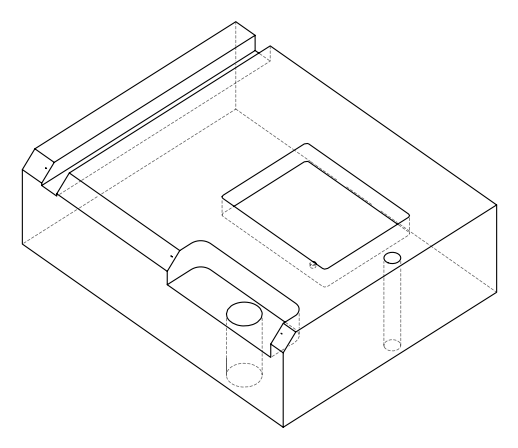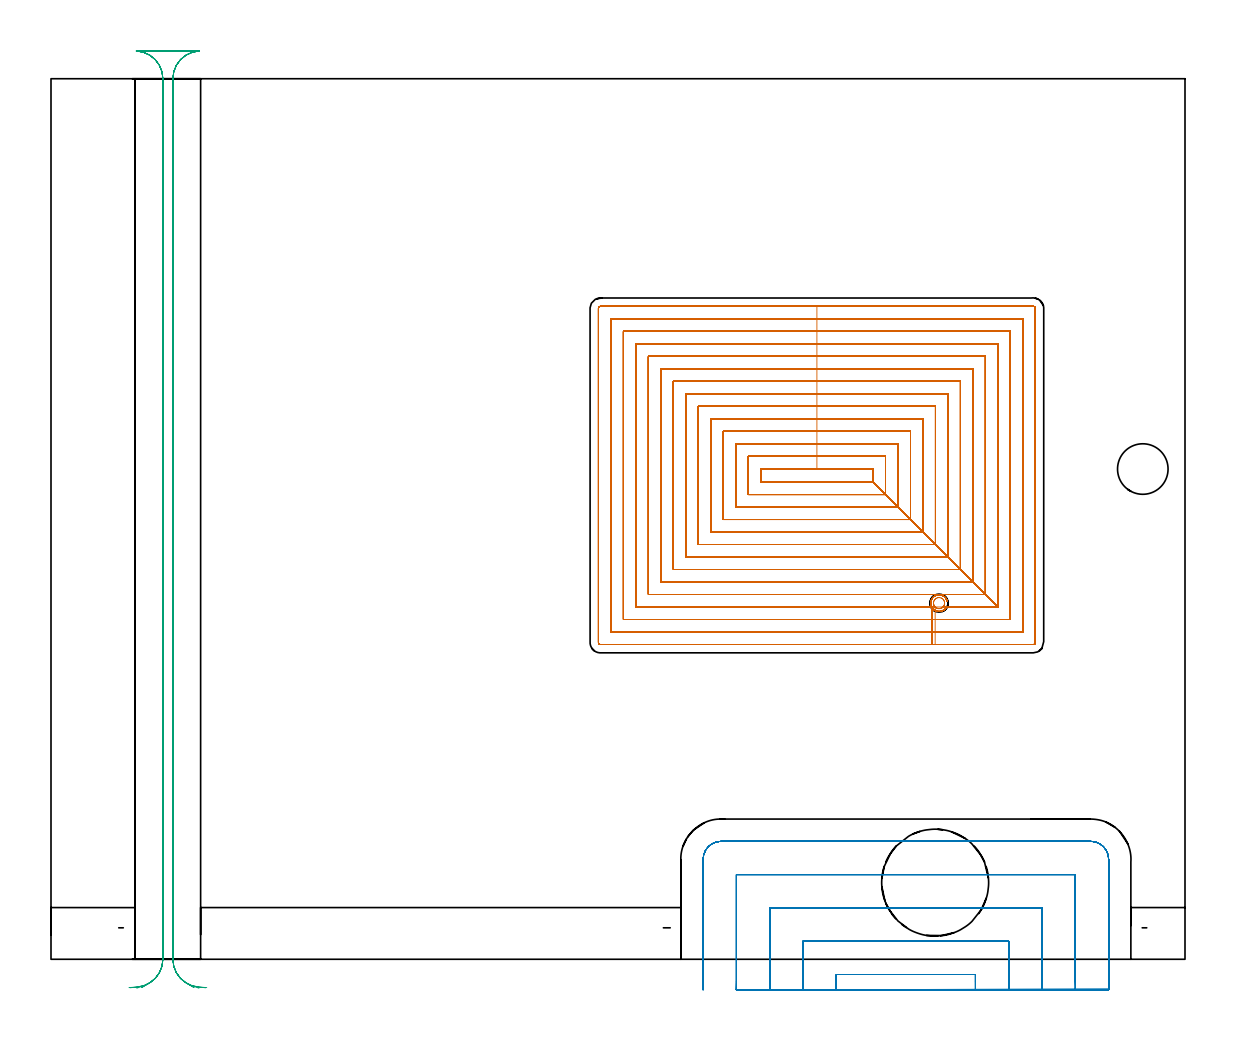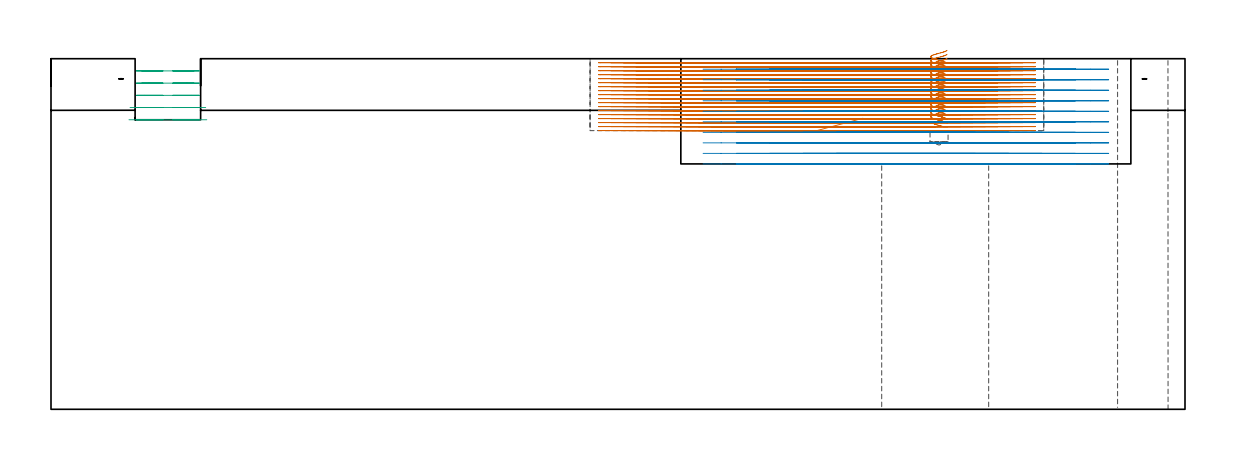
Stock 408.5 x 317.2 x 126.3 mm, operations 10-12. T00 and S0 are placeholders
(PLAN: 13 operations, 9 tool changes, 228.4 min)
(1 SPOT_DRILL | STEP1HOLE | NXT0321_9005460120000 | 0.05 min | 183 mm3)
(2 SPOT_DRILL_1 | STEP1POCKET | NXT0321_9005460120000 | 0.03 min | 2795 mm3)
(3 DRILL_BLIND_HOLE_INTO_CENTER | STEP1HOLE | UGT0301_229 | 0.08 min | 1533 mm3)
(4 GUN_DRILL_THROUGH_HOLE | STEP1HOLE | UGT0307_008 | 0.63 min | 10474 mm3)
(5 DRILL_TO_ENLARGE_THROUGH_HOLE | STEP1HOLE | UGT0301_251 | 0.54 min | 20613 mm3)
(6 DRILL_BLIND_HOLE_INTO_CENTER_1 | STEP1POCKET | NXT0301_036 | 0.04 min | 159 mm3)
(7 AREA_MILL | FG_CHAMFER_SURFACE | UGT0205_001 | 2 min | 6578 mm3)
(8 AREA_MILL_1 | FG_CHAMFER_SURFACE_1 | UGT0205_001 | 9.99 min | 32603 mm3)
(9 AREA_MILL_2 | FG_CHAMFER_SURFACE_2 | UGT0205_001 | 1.35 min | 4711 mm3)
(10 MILL_RECTANGULAR_POCKET | POCKET_RECTANGULAR_STRAIGHT | NXT0201_008 | Follow Part, ap 1.5, ae 75% | 169.49 min | 537827 mm3)
(11 MILL_SLOT | SLOT_PARTIAL_RECTANGULAR | NXT0201_012 | Follow Part, ap 4, ae 75% | 31.99 min | 304165 mm3)
(12 MILL_RECTANGULAR_SLOT | SLOT_RECTANGULAR | UGT0201_094 | Follow Part, ap 5, ae 75% | 7.26 min | 162036 mm3)
(13 MILL_THROUGH_HOLE_FROM_SOLID_MATERIAL | STEP1HOLE_1 | UGT0201_018 | Circular | 4.96 min | 102929 mm3)
(TOOL NXT0321_9005460120000 | NC Spot Drill, 142deg, 12mm, Carbide, Uncoated | D12 PA142 FL30 Z2)
(TOOL UGT0301_229 | Twist Drill 11.9 mm | D11.9 PA118 FL100 Z2)
(TOOL UGT0307_008 | Gun Drill 11 mm | D11 PA130 FL24 Z1)
(TOOL UGT0301_251 | Twist Drill 18.2 mm | D18.2 PA118 FL135 Z2)
(TOOL NXT0301_036 | Carbide Drill 6.5mm [860.1-0650-033A1-MM 2214] | D6.5 PA140 FL53 Z2)
(TOOL UGT0205_001 | Chamfer Mill 20 x 3 x 45 deg. | D20 FL50 Z2)
(TOOL NXT0201_008 | ENDMILL 6mm [2P460-0600-NA 1630] | D6 FL26 Z6)
(TOOL NXT0201_012 | ENDMILL 16mm [2P460-1600-NA 1630] | D16 FL38 Z6)
(TOOL UGT0201_094 | End mill 20 mm | D20 FL38 Z4)
(TOOL UGT0201_018 | End mill 30 mm | D30 FL50 Z4)
(OP 10 MILL_RECTANGULAR_POCKET)
G17 G21 G94 G90
T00 M6
G54
G17 G0 G90 X322.789 Y129.087 S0 M3
G43 Z136.3 H1
Z129.3
G94 G1 X322.596 Y129.623 Z129.147 F250.
X322.286 Y130.128 Z128.988
X322.122 Y130.311 Z128.923
X321.696 Y130.7 Z128.768
X321.496 Y130.846 Z128.702
X320.959 Y131.109 Z128.541
X320.38 Y131.262 Z128.381
X319.783 Y131.3 Z128.221
X319.19 Y131.221 Z128.06
X318.955 Y131.145 Z127.994
X318.458 Y130.924 Z127.848
X318.16 Y130.742 Z127.755
X318.137 Y130.725 Z127.747
X317.69 Y130.321 Z127.586
X317.377 Y129.914 Z127.448
X317.246 Y129.695 Z127.38
X317.198 Y129.596 Z127.35
X317.024 Y129.126 Z127.216
X316.957 Y128.888 Z127.15
X316.9 Y128.331 Z127.
X316.946 Y127.774 Z126.85
X317.079 Y127.267 Z126.709
X317.181 Y127.041 Z126.643
X317.254 Y126.891 Z126.598
X317.348 Y126.73 Z126.548
X317.678 Y126.297 Z126.403
X318.132 Y125.881 Z126.238
X318.47 Y125.671 Z126.131
X318.941 Y125.461 Z125.993
X319.178 Y125.384 Z125.926
X319.743 Y125.302 Z125.773
X320.314 Y125.326 Z125.62
X320.557 Y125.378 Z125.553
X320.715 Y125.413 Z125.51
X320.869 Y125.463 Z125.467
X321.358 Y125.686 Z125.323
X321.683 Y125.89 Z125.22
X322.135 Y126.308 Z125.055
X322.44 Y126.714 Z124.919
X322.548 Y126.9 Z124.861
X341.1 F500.
X296.1 Y171.9
Y176.7
X255.7
Y171.9
X296.1
X300.6 Y167.4
Y181.2
X251.2
Y167.4
X300.6
X305.1 Y162.9
Y185.7
X246.7
Y162.9
X305.1
X309.6 Y158.4
Y190.2
X242.2
Y158.4
X309.6
X314.1 Y153.9
Y194.7
X237.7
Y153.9
X314.1
X318.6 Y149.4
Y199.2
X233.2
Y149.4
X318.6
X323.1 Y144.9
Y203.7
X228.7
Y144.9
X323.1
X327.6 Y140.4
Y208.2
X224.2
Y140.4
X327.6
X332.1 Y135.9
Y212.7
X219.7
Y135.9
X332.1
X336.6 Y131.4
Y217.2
X215.2
Y131.4
X336.6
X341.1 Y126.9
Y221.7
X210.7
Y126.9
X317.25
Y122.4
X345.6
Y226.2
X206.2
Y122.4
X317.25
Y117.9
X350.1
Y230.7
X201.7
Y117.9
X317.25
Y113.4
X353.9
G3 X354.6 Y114.1 R0.7
G1 Y234.5
G3 X353.9 Y235.2 R0.7
G1 X197.9
G3 X197.2 Y234.5 R0.7
G1 Y114.1
G3 X197.9 Y113.4 R0.7
G1 X317.25
X318.25
G0 X322.788 Y129.087 Z127.861
G1 X322.613 Y129.588 Z127.719 F250.
X322.286 Y130.128 Z127.55
X322.122 Y130.311 Z127.484
X321.696 Y130.7 Z127.329
X321.496 Y130.846 Z127.263
X320.959 Y131.109 Z127.103
X320.38 Y131.262 Z126.942
X319.783 Y131.3 Z126.782
X319.19 Y131.221 Z126.622
X318.955 Y131.145 Z126.555
X318.458 Y130.924 Z126.41
X318.16 Y130.742 Z126.316
X318.137 Y130.725 Z126.309
X317.69 Y130.321 Z126.147
X317.377 Y129.914 Z126.009
X317.246 Y129.695 Z125.941
X317.198 Y129.596 Z125.912
X317.024 Y129.126 Z125.777
X316.957 Y128.888 Z125.711
X316.901 Y128.343 Z125.564
X316.942 Y127.797 Z125.417
X317.079 Y127.267 Z125.271
X317.181 Y127.041 Z125.204
X317.254 Y126.891 Z125.16
X317.348 Y126.73 Z125.11
X317.678 Y126.297 Z124.964
X318.132 Y125.882 Z124.799
X318.47 Y125.671 Z124.692
X318.941 Y125.461 Z124.554
X319.178 Y125.384 Z124.487
X319.661 Y125.307 Z124.356
X320.15 Y125.308 Z124.225
X320.632 Y125.386 Z124.094
X320.869 Y125.463 Z124.028
X321.358 Y125.686 Z123.884
X321.683 Y125.89 Z123.781
X322.135 Y126.308 Z123.616
X322.44 Y126.714 Z123.48
X322.548 Y126.9 Z123.422
X341.1 F500.
X296.1 Y171.9
Y176.7
X255.7
Y171.9
X296.1
X300.6 Y167.4
Y181.2
X251.2
Y167.4
X300.6
X305.1 Y162.9
Y185.7
X246.7
Y162.9
X305.1
X309.6 Y158.4
Y190.2
X242.2
Y158.4
X309.6
X314.1 Y153.9
Y194.7
X237.7
Y153.9
X314.1
X318.6 Y149.4
Y199.2
X233.2
Y149.4
X318.6
X323.1 Y144.9
Y203.7
X228.7
Y144.9
X323.1
X327.6 Y140.4
Y208.2
X224.2
Y140.4
X327.6
X332.1 Y135.9
Y212.7
X219.7
Y135.9
X332.1
X336.6 Y131.4
Y217.2
X215.2
Y131.4
X336.6
X341.1 Y126.9
Y221.7
X210.7
Y126.9
X317.25
Y122.4
X345.6
Y226.2
X206.2
Y122.4
X317.25
Y117.9
X350.1
Y230.7
X201.7
Y117.9
X317.25
Y113.4
X353.9
G3 X354.6 Y114.1 R0.7
G1 Y234.5
G3 X353.9 Y235.2 R0.7
G1 X197.9
G3 X197.2 Y234.5 R0.7
G1 Y114.1
G3 X197.9 Y113.4 R0.7
G1 X317.25
X318.25
G0 X322.788 Y129.087 Z126.422
G1 X322.613 Y129.588 Z126.28 F250.
X322.286 Y130.128 Z126.111
X322.122 Y130.311 Z126.045
X321.696 Y130.7 Z125.89
X321.496 Y130.846 Z125.824
X320.959 Y131.109 Z125.664
X320.38 Y131.262 Z125.503
X319.783 Y131.3 Z125.343
X319.19 Y131.221 Z125.183
X318.955 Y131.145 Z125.117
X318.458 Y130.924 Z124.971
X318.16 Y130.742 Z124.877
X318.137 Y130.725 Z124.87
X317.69 Y130.321 Z124.708
X317.377 Y129.914 Z124.57
X317.246 Y129.695 Z124.502
X317.198 Y129.596 Z124.473
X317.024 Y129.126 Z124.338
X316.957 Y128.888 Z124.272
X316.901 Y128.343 Z124.125
X316.942 Y127.797 Z123.979
X317.079 Y127.267 Z123.832
X317.181 Y127.041 Z123.765
X317.254 Y126.891 Z123.721
X317.348 Y126.73 Z123.671
X317.678 Y126.297 Z123.525
X318.132 Y125.882 Z123.36
X318.47 Y125.671 Z123.253
X318.941 Y125.461 Z123.115
X319.178 Y125.384 Z123.048
X319.661 Y125.307 Z122.917
X320.15 Y125.308 Z122.786
X320.632 Y125.386 Z122.655
X320.869 Y125.463 Z122.589
X321.358 Y125.686 Z122.445
X321.683 Y125.89 Z122.342
X322.135 Y126.308 Z122.177
X322.44 Y126.714 Z122.041
X322.548 Y126.9 Z121.983
X341.1 F500.
X296.1 Y171.9
Y176.7
X255.7
Y171.9
X296.1
X300.6 Y167.4
Y181.2
X251.2
Y167.4
X300.6
X305.1 Y162.9
Y185.7
X246.7
Y162.9
X305.1
X309.6 Y158.4
Y190.2
X242.2
Y158.4
X309.6
X314.1 Y153.9
Y194.7
X237.7
Y153.9
X314.1
X318.6 Y149.4
Y199.2
X233.2
Y149.4
X318.6
X323.1 Y144.9
Y203.7
X228.7
Y144.9
X323.1
X327.6 Y140.4
Y208.2
X224.2
Y140.4
X327.6
X332.1 Y135.9
Y212.7
X219.7
Y135.9
X332.1
X336.6 Y131.4
Y217.2
X215.2
Y131.4
X336.6
X341.1 Y126.9
Y221.7
X210.7
Y126.9
X317.25
Y122.4
X345.6
Y226.2
X206.2
Y122.4
X317.25
Y117.9
X350.1
Y230.7
X201.7
Y117.9
X317.25
Y113.4
X353.9
G3 X354.6 Y114.1 R0.7
G1 Y234.5
G3 X353.9 Y235.2 R0.7
G1 X197.9
G3 X197.2 Y234.5 R0.7
G1 Y114.1
G3 X197.9 Y113.4 R0.7
G1 X317.25
X318.25
G0 X322.788 Y129.087 Z124.983
G1 X322.613 Y129.588 Z124.841 F250.
X322.286 Y130.128 Z124.672
X322.122 Y130.311 Z124.606
X321.696 Y130.7 Z124.451
X321.496 Y130.846 Z124.385
X320.959 Y131.109 Z124.225
X320.38 Y131.262 Z124.064
X319.783 Y131.3 Z123.904
X319.19 Y131.221 Z123.744
X318.955 Y131.145 Z123.678
X318.458 Y130.924 Z123.532
X318.16 Y130.742 Z123.438
X318.137 Y130.725 Z123.431
X317.69 Y130.321 Z123.269
X317.377 Y129.914 Z123.132
X317.246 Y129.695 Z123.063
X317.198 Y129.596 Z123.034
X317.024 Y129.126 Z122.9
X316.957 Y128.888 Z122.833
X316.901 Y128.343 Z122.686
X316.942 Y127.797 Z122.54
X317.079 Y127.267 Z122.393
X317.181 Y127.041 Z122.327
X317.254 Y126.891 Z122.282
X317.348 Y126.73 Z122.232
X317.678 Y126.297 Z122.086
X318.132 Y125.882 Z121.921
X318.47 Y125.671 Z121.815
X318.941 Y125.461 Z121.676
X319.178 Y125.384 Z121.61
X319.661 Y125.307 Z121.479
X320.15 Y125.308 Z121.348
X320.632 Y125.386 Z121.217
X320.869 Y125.463 Z121.15
X321.358 Y125.686 Z121.006
X321.683 Y125.89 Z120.903
X322.135 Y126.308 Z120.738
X322.44 Y126.714 Z120.602
X322.548 Y126.9 Z120.544
X341.1 F500.
X296.1 Y171.9
Y176.7
X255.7
Y171.9
X296.1
X300.6 Y167.4
Y181.2
X251.2
Y167.4
X300.6
X305.1 Y162.9
Y185.7
X246.7
Y162.9
X305.1
X309.6 Y158.4
Y190.2
X242.2
Y158.4
X309.6
X314.1 Y153.9
Y194.7
X237.7
Y153.9
X314.1
X318.6 Y149.4
Y199.2
X233.2
Y149.4
X318.6
X323.1 Y144.9
Y203.7
X228.7
Y144.9
X323.1
X327.6 Y140.4
Y208.2
X224.2
Y140.4
X327.6
X332.1 Y135.9
Y212.7
X219.7
Y135.9
X332.1
X336.6 Y131.4
Y217.2
X215.2
Y131.4
X336.6
X341.1 Y126.9
Y221.7
X210.7
Y126.9
X317.25
Y122.4
X345.6
Y226.2
X206.2
Y122.4
X317.25
Y117.9
X350.1
Y230.7
X201.7
Y117.9
X317.25
Y113.4
X353.9
G3 X354.6 Y114.1 R0.7
G1 Y234.5
G3 X353.9 Y235.2 R0.7
G1 X197.9
G3 X197.2 Y234.5 R0.7
G1 Y114.1
G3 X197.9 Y113.4 R0.7
G1 X317.25
X318.25
G0 X322.788 Y129.087 Z123.544
G1 X322.613 Y129.588 Z123.402 F250.
X322.286 Y130.128 Z123.233
X322.122 Y130.311 Z123.167
X321.696 Y130.7 Z123.012
X321.496 Y130.846 Z122.946
X320.959 Y131.109 Z122.786
X320.38 Y131.262 Z122.626
X319.783 Y131.3 Z122.465
X319.19 Y131.221 Z122.305
X318.955 Y131.145 Z122.239
X318.458 Y130.924 Z122.093
X318.16 Y130.742 Z121.999
X318.137 Y130.725 Z121.992
X317.69 Y130.321 Z121.83
X317.377 Y129.914 Z121.693
X317.246 Y129.695 Z121.624
X317.198 Y129.596 Z121.595
X317.024 Y129.126 Z121.461
X316.957 Y128.888 Z121.394
X316.901 Y128.343 Z121.248
X316.942 Y127.797 Z121.101
X317.079 Y127.267 Z120.954
X317.181 Y127.041 Z120.888
X317.254 Y126.891 Z120.843
X317.348 Y126.73 Z120.793
X317.675 Y126.3 Z120.648
X318.132 Y125.881 Z120.482
X318.47 Y125.671 Z120.376
X318.941 Y125.461 Z120.237
X319.178 Y125.384 Z120.171
X319.661 Y125.307 Z120.04
X320.15 Y125.308 Z119.909
X320.632 Y125.386 Z119.778
X320.869 Y125.463 Z119.711
X321.358 Y125.686 Z119.567
X321.683 Y125.89 Z119.464
X322.135 Y126.308 Z119.299
X322.44 Y126.714 Z119.163
X322.548 Y126.9 Z119.105
X341.1 F500.
X296.1 Y171.9
Y176.7
X255.7
Y171.9
X296.1
X300.6 Y167.4
Y181.2
X251.2
Y167.4
X300.6
X305.1 Y162.9
Y185.7
X246.7
Y162.9
X305.1
X309.6 Y158.4
Y190.2
X242.2
Y158.4
X309.6
X314.1 Y153.9
Y194.7
X237.7
Y153.9
X314.1
X318.6 Y149.4
Y199.2
X233.2
Y149.4
X318.6
X323.1 Y144.9
Y203.7
X228.7
Y144.9
X323.1
X327.6 Y140.4
Y208.2
X224.2
Y140.4
X327.6
X332.1 Y135.9
Y212.7
X219.7
Y135.9
X332.1
X336.6 Y131.4
Y217.2
X215.2
Y131.4
X336.6
X341.1 Y126.9
Y221.7
X210.7
Y126.9
X317.25
Y122.4
X345.6
Y226.2
X206.2
Y122.4
X317.25
Y117.9
X350.1
Y230.7
X201.7
Y117.9
X317.25
Y113.4
X353.9
G3 X354.6 Y114.1 R0.7
G1 Y234.5
G3 X353.9 Y235.2 R0.7
G1 X197.9
G3 X197.2 Y234.5 R0.7
G1 Y114.1
G3 X197.9 Y113.4 R0.7
G1 X317.25
X318.25
G0 X322.788 Y129.086 Z122.105
G1 X322.612 Y129.588 Z121.963 F250.
X322.286 Y130.128 Z121.794
X322.122 Y130.311 Z121.728
X321.696 Y130.7 Z121.573
X321.496 Y130.846 Z121.507
X320.959 Y131.109 Z121.347
X320.38 Y131.262 Z121.186
X319.783 Y131.3 Z121.026
X319.19 Y131.221 Z120.866
X318.955 Y131.145 Z120.8
X318.458 Y130.924 Z120.654
X318.16 Y130.742 Z120.56
X318.137 Y130.725 Z120.553
X317.692 Y130.323 Z120.392
X317.376 Y129.913 Z120.253
X317.246 Y129.695 Z120.185
X317.198 Y129.596 Z120.156
X317.024 Y129.126 Z120.022
X316.957 Y128.888 Z119.955
X316.901 Y128.343 Z119.808
X316.942 Y127.797 Z119.662
X317.079 Y127.267 Z119.515
X317.181 Y127.041 Z119.449
X317.254 Y126.891 Z119.404
X317.348 Y126.73 Z119.354
X317.675 Y126.3 Z119.209
X318.132 Y125.881 Z119.043
X318.47 Y125.671 Z118.937
X318.941 Y125.461 Z118.798
X319.178 Y125.384 Z118.732
X319.736 Y125.302 Z118.58
X320.301 Y125.324 Z118.429
X320.544 Y125.376 Z118.362
X320.707 Y125.41 Z118.318
X320.865 Y125.462 Z118.273
X321.359 Y125.686 Z118.128
X321.683 Y125.89 Z118.025
X322.133 Y126.306 Z117.861
X322.441 Y126.714 Z117.724
X322.548 Y126.9 Z117.667
X341.1 F500.
X296.1 Y171.9
Y176.7
X255.7
Y171.9
X296.1
X300.6 Y167.4
Y181.2
X251.2
Y167.4
X300.6
X305.1 Y162.9
Y185.7
X246.7
Y162.9
X305.1
X309.6 Y158.4
Y190.2
X242.2
Y158.4
X309.6
X314.1 Y153.9
Y194.7
X237.7
Y153.9
X314.1
X318.6 Y149.4
Y199.2
X233.2
Y149.4
X318.6
X323.1 Y144.9
Y203.7
X228.7
Y144.9
X323.1
X327.6 Y140.4
Y208.2
X224.2
Y140.4
X327.6
X332.1 Y135.9
Y212.7
X219.7
Y135.9
X332.1
X336.6 Y131.4
Y217.2
X215.2
Y131.4
X336.6
X341.1 Y126.9
Y221.7
X210.7
Y126.9
X317.25
Y122.4
X345.6
Y226.2
X206.2
Y122.4
X317.25
Y117.9
X350.1
Y230.7
X201.7
Y117.9
X317.25
Y113.4
X353.9
G3 X354.6 Y114.1 R0.7
G1 Y234.5
G3 X353.9 Y235.2 R0.7
G1 X197.9
G3 X197.2 Y234.5 R0.7
G1 Y114.1
G3 X197.9 Y113.4 R0.7
G1 X317.25
X318.25
G0 X322.788 Y129.086 Z120.667
G1 X322.612 Y129.588 Z120.524 F250.
X322.286 Y130.128 Z120.355
X322.122 Y130.311 Z120.289
X321.696 Y130.7 Z120.134
X321.496 Y130.846 Z120.068
X320.959 Y131.109 Z119.908
X320.38 Y131.262 Z119.748
X319.783 Y131.3 Z119.587
X319.19 Y131.221 Z119.427
X318.955 Y131.145 Z119.361
X318.458 Y130.924 Z119.215
X318.16 Y130.742 Z119.121
X318.137 Y130.725 Z119.114
X317.692 Y130.323 Z118.953
X317.376 Y129.913 Z118.814
X317.246 Y129.695 Z118.746
X317.198 Y129.596 Z118.717
X317.024 Y129.126 Z118.583
X316.957 Y128.888 Z118.516
X316.901 Y128.343 Z118.37
X316.942 Y127.797 Z118.223
X317.079 Y127.267 Z118.076
X317.181 Y127.041 Z118.01
X317.254 Y126.891 Z117.965
X317.348 Y126.73 Z117.915
X317.678 Y126.297 Z117.769
X318.132 Y125.882 Z117.604
X318.47 Y125.671 Z117.498
X318.941 Y125.461 Z117.359
X319.178 Y125.384 Z117.293
X319.736 Y125.302 Z117.141
X320.301 Y125.324 Z116.99
X320.544 Y125.376 Z116.924
X320.707 Y125.41 Z116.879
X320.865 Y125.462 Z116.834
X321.359 Y125.686 Z116.689
X321.683 Y125.89 Z116.586
X322.133 Y126.306 Z116.422
X322.441 Y126.714 Z116.285
X322.548 Y126.9 Z116.228
X341.1 F500.
X296.1 Y171.9
Y176.7
X255.7
Y171.9
X296.1
X300.6 Y167.4
Y181.2
X251.2
Y167.4
X300.6
X305.1 Y162.9
Y185.7
X246.7
Y162.9
X305.1
X309.6 Y158.4
Y190.2
X242.2
Y158.4
X309.6
X314.1 Y153.9
Y194.7
X237.7
Y153.9
X314.1
X318.6 Y149.4
Y199.2
X233.2
Y149.4
X318.6
X323.1 Y144.9
Y203.7
X228.7
Y144.9
X323.1
X327.6 Y140.4
Y208.2
X224.2
Y140.4
X327.6
X332.1 Y135.9
Y212.7
X219.7
Y135.9
X332.1
X336.6 Y131.4
Y217.2
X215.2
Y131.4
X336.6
X341.1 Y126.9
Y221.7
X210.7
Y126.9
X317.25
Y122.4
X345.6
Y226.2
X206.2
Y122.4
X317.25
Y117.9
X350.1
Y230.7
X201.7
Y117.9
X317.25
Y113.4
X353.9
G3 X354.6 Y114.1 R0.7
G1 Y234.5
G3 X353.9 Y235.2 R0.7
G1 X197.9
G3 X197.2 Y234.5 R0.7
G1 Y114.1
G3 X197.9 Y113.4 R0.7
G1 X317.25
X318.25
G0 X322.788 Y129.087 Z119.228
G1 X322.613 Y129.588 Z119.085 F250.
X322.286 Y130.128 Z118.916
X322.122 Y130.311 Z118.851
X321.696 Y130.7 Z118.696
X321.496 Y130.846 Z118.63
X320.959 Y131.109 Z118.469
X320.38 Y131.262 Z118.309
X319.783 Y131.3 Z118.149
X319.19 Y131.221 Z117.988
X318.955 Y131.145 Z117.922
X318.458 Y130.924 Z117.776
X318.16 Y130.742 Z117.683
X318.137 Y130.725 Z117.675
X317.69 Y130.321 Z117.514
X317.377 Y129.914 Z117.376
X317.246 Y129.695 Z117.308
X317.198 Y129.596 Z117.278
X317.024 Y129.126 Z117.144
X316.957 Y128.888 Z117.078
X316.901 Y128.343 Z116.931
X316.942 Y127.797 Z116.784
X317.079 Y127.267 Z116.637
X317.181 Y127.041 Z116.571
X317.254 Y126.891 Z116.526
X317.348 Y126.73 Z116.476
X317.678 Y126.297 Z116.331
X318.132 Y125.882 Z116.166
X318.47 Y125.671 Z116.059
X318.941 Y125.461 Z115.921
X319.178 Y125.384 Z115.854
X319.661 Y125.307 Z115.723
X320.15 Y125.308 Z115.592
X320.632 Y125.386 Z115.461
X320.869 Y125.463 Z115.394
X321.358 Y125.686 Z115.25
X321.683 Y125.89 Z115.147
X322.135 Y126.308 Z114.983
X322.44 Y126.714 Z114.847
X322.548 Y126.9 Z114.789
X341.1 F500.
X296.1 Y171.9
Y176.7
X255.7
Y171.9
X296.1
X300.6 Y167.4
Y181.2
X251.2
Y167.4
X300.6
X305.1 Y162.9
Y185.7
X246.7
Y162.9
X305.1
X309.6 Y158.4
Y190.2
X242.2
Y158.4
X309.6
X314.1 Y153.9
Y194.7
X237.7
Y153.9
X314.1
X318.6 Y149.4
Y199.2
X233.2
Y149.4
X318.6
X323.1 Y144.9
Y203.7
X228.7
Y144.9
X323.1
X327.6 Y140.4
Y208.2
X224.2
Y140.4
X327.6
X332.1 Y135.9
Y212.7
X219.7
Y135.9
X332.1
X336.6 Y131.4
Y217.2
X215.2
Y131.4
X336.6
X341.1 Y126.9
Y221.7
X210.7
Y126.9
X317.25
Y122.4
X345.6
Y226.2
X206.2
Y122.4
X317.25
Y117.9
X350.1
Y230.7
X201.7
Y117.9
X317.25
Y113.4
X353.9
G3 X354.6 Y114.1 R0.7
G1 Y234.5
G3 X353.9 Y235.2 R0.7
G1 X197.9
G3 X197.2 Y234.5 R0.7
G1 Y114.1
G3 X197.9 Y113.4 R0.7
G1 X317.25
X318.25
G0 X322.788 Y129.087 Z117.789
G1 X322.613 Y129.588 Z117.646 F250.
X322.286 Y130.128 Z117.478
X322.122 Y130.311 Z117.412
X321.696 Y130.7 Z117.257
X321.496 Y130.846 Z117.191
X320.959 Y131.109 Z117.03
X320.38 Y131.262 Z116.87
X319.783 Y131.3 Z116.71
X319.19 Y131.221 Z116.549
X318.955 Y131.145 Z116.483
X318.458 Y130.924 Z116.337
X318.16 Y130.742 Z116.244
X318.137 Y130.725 Z116.236
X317.69 Y130.321 Z116.075
X317.377 Y129.914 Z115.937
X317.246 Y129.695 Z115.869
X317.198 Y129.596 Z115.839
X317.024 Y129.126 Z115.705
X316.957 Y128.888 Z115.639
X316.901 Y128.343 Z115.492
X316.942 Y127.797 Z115.345
X317.079 Y127.267 Z115.198
X317.181 Y127.041 Z115.132
X317.254 Y126.891 Z115.087
X317.348 Y126.73 Z115.037
X317.678 Y126.297 Z114.892
X318.132 Y125.882 Z114.727
X318.47 Y125.671 Z114.62
X318.941 Y125.461 Z114.482
X319.178 Y125.384 Z114.415
X319.661 Y125.307 Z114.284
X320.15 Y125.308 Z114.153
X320.632 Y125.386 Z114.022
X320.869 Y125.463 Z113.956
X321.358 Y125.686 Z113.811
X321.683 Y125.89 Z113.708
X322.135 Y126.308 Z113.544
X322.44 Y126.714 Z113.408
X322.548 Y126.9 Z113.35
X341.1 F500.
X296.1 Y171.9
Y176.7
X255.7
Y171.9
X296.1
X300.6 Y167.4
Y181.2
X251.2
Y167.4
X300.6
X305.1 Y162.9
Y185.7
X246.7
Y162.9
X305.1
X309.6 Y158.4
Y190.2
X242.2
Y158.4
X309.6
X314.1 Y153.9
Y194.7
X237.7
Y153.9
X314.1
X318.6 Y149.4
Y199.2
X233.2
Y149.4
X318.6
X323.1 Y144.9
Y203.7
X228.7
Y144.9
X323.1
X327.6 Y140.4
Y208.2
X224.2
Y140.4
X327.6
X332.1 Y135.9
Y212.7
X219.7
Y135.9
X332.1
X336.6 Y131.4
Y217.2
X215.2
Y131.4
X336.6
X341.1 Y126.9
Y221.7
X210.7
Y126.9
X317.25
Y122.4
X345.6
Y226.2
X206.2
Y122.4
X317.25
Y117.9
X350.1
Y230.7
X201.7
Y117.9
X317.25
Y113.4
X353.9
G3 X354.6 Y114.1 R0.7
G1 Y234.5
G3 X353.9 Y235.2 R0.7
G1 X197.9
G3 X197.2 Y234.5 R0.7
G1 Y114.1
G3 X197.9 Y113.4 R0.7
G1 X317.25
X318.25
G0 X322.788 Y129.087 Z116.35
G1 X322.613 Y129.588 Z116.208 F250.
X322.286 Y130.128 Z116.039
X322.122 Y130.311 Z115.973
X321.696 Y130.7 Z115.818
X321.496 Y130.846 Z115.752
X320.959 Y131.109 Z115.592
X320.38 Y131.262 Z115.431
X319.783 Y131.3 Z115.271
X319.19 Y131.221 Z115.111
X318.955 Y131.145 Z115.044
X318.458 Y130.924 Z114.899
X318.16 Y130.742 Z114.805
X318.137 Y130.725 Z114.798
X317.69 Y130.321 Z114.636
X317.377 Y129.914 Z114.498
X317.246 Y129.695 Z114.43
X317.198 Y129.596 Z114.4
X317.024 Y129.126 Z114.266
X316.957 Y128.888 Z114.2
X316.901 Y128.343 Z114.053
X316.942 Y127.797 Z113.906
X317.079 Y127.267 Z113.76
X317.181 Y127.041 Z113.693
X317.254 Y126.891 Z113.649
X317.348 Y126.73 Z113.599
X317.678 Y126.297 Z113.453
X318.132 Y125.882 Z113.288
X318.47 Y125.671 Z113.181
X318.941 Y125.461 Z113.043
X319.178 Y125.384 Z112.976
X319.661 Y125.307 Z112.845
X320.15 Y125.308 Z112.714
X320.632 Y125.386 Z112.583
X320.869 Y125.463 Z112.517
X321.358 Y125.686 Z112.373
X321.683 Y125.89 Z112.27
X322.135 Y126.308 Z112.105
X322.44 Y126.714 Z111.969
X322.548 Y126.9 Z111.911
X341.1 F500.
X296.1 Y171.9
Y176.7
X255.7
Y171.9
X296.1
X300.6 Y167.4
Y181.2
X251.2
Y167.4
X300.6
X305.1 Y162.9
Y185.7
X246.7
Y162.9
X305.1
X309.6 Y158.4
Y190.2
X242.2
Y158.4
X309.6
X314.1 Y153.9
Y194.7
X237.7
Y153.9
X314.1
X318.6 Y149.4
Y199.2
X233.2
Y149.4
X318.6
X323.1 Y144.9
Y203.7
X228.7
Y144.9
X323.1
X327.6 Y140.4
Y208.2
X224.2
Y140.4
X327.6
X332.1 Y135.9
Y212.7
X219.7
Y135.9
X332.1
X336.6 Y131.4
Y217.2
X215.2
Y131.4
X336.6
X341.1 Y126.9
Y221.7
X210.7
Y126.9
X317.25
Y122.4
X345.6
Y226.2
X206.2
Y122.4
X317.25
Y117.9
X350.1
Y230.7
X201.7
Y117.9
X317.25
Y113.4
X353.9
G3 X354.6 Y114.1 R0.7
G1 Y234.5
G3 X353.9 Y235.2 R0.7
G1 X197.9
G3 X197.2 Y234.5 R0.7
G1 Y114.1
G3 X197.9 Y113.4 R0.7
G1 X317.25
X318.25
G0 X322.788 Y129.087 Z114.911
G1 X322.613 Y129.588 Z114.769 F250.
X322.286 Y130.128 Z114.6
X322.122 Y130.311 Z114.534
X321.696 Y130.7 Z114.379
X321.496 Y130.846 Z114.313
X320.959 Y131.109 Z114.153
X320.38 Y131.262 Z113.992
X319.783 Y131.3 Z113.832
X319.19 Y131.221 Z113.672
X318.955 Y131.145 Z113.605
X318.458 Y130.924 Z113.46
X318.16 Y130.742 Z113.366
X318.137 Y130.725 Z113.359
X317.69 Y130.321 Z113.197
X317.377 Y129.914 Z113.059
X317.246 Y129.695 Z112.991
X317.198 Y129.596 Z112.962
X317.024 Y129.126 Z112.827
X316.957 Y128.888 Z112.761
X316.901 Y128.343 Z112.614
X316.942 Y127.797 Z112.468
X317.079 Y127.267 Z112.321
X317.181 Y127.041 Z112.254
X317.254 Y126.891 Z112.21
X317.348 Y126.73 Z112.16
X317.678 Y126.297 Z112.014
X318.132 Y125.882 Z111.849
X318.47 Y125.671 Z111.742
X318.941 Y125.461 Z111.604
X319.178 Y125.384 Z111.537
X319.661 Y125.307 Z111.406
X320.15 Y125.308 Z111.275
X320.632 Y125.386 Z111.144
X320.869 Y125.463 Z111.078
X321.358 Y125.686 Z110.934
X321.683 Y125.89 Z110.831
X322.135 Y126.308 Z110.666
X322.44 Y126.714 Z110.53
X322.548 Y126.9 Z110.472
X341.1 F500.
X296.1 Y171.9
Y176.7
X255.7
Y171.9
X296.1
X300.6 Y167.4
Y181.2
X251.2
Y167.4
X300.6
X305.1 Y162.9
Y185.7
X246.7
Y162.9
X305.1
X309.6 Y158.4
Y190.2
X242.2
Y158.4
X309.6
X314.1 Y153.9
Y194.7
X237.7
Y153.9
X314.1
X318.6 Y149.4
Y199.2
X233.2
Y149.4
X318.6
X323.1 Y144.9
Y203.7
X228.7
Y144.9
X323.1
X327.6 Y140.4
Y208.2
X224.2
Y140.4
X327.6
X332.1 Y135.9
Y212.7
X219.7
Y135.9
X332.1
X336.6 Y131.4
Y217.2
X215.2
Y131.4
X336.6
X341.1 Y126.9
Y221.7
X210.7
Y126.9
X317.25
Y122.4
X345.6
Y226.2
X206.2
Y122.4
X317.25
Y117.9
X350.1
Y230.7
X201.7
Y117.9
X317.25
Y113.4
X353.9
G3 X354.6 Y114.1 R0.7
G1 Y234.5
G3 X353.9 Y235.2 R0.7
G1 X197.9
G3 X197.2 Y234.5 R0.7
G1 Y114.1
G3 X197.9 Y113.4 R0.7
G1 X317.25
X318.25
G0 X322.788 Y129.087 Z113.472
G1 X322.613 Y129.588 Z113.33 F250.
X322.286 Y130.128 Z113.161
X322.122 Y130.311 Z113.095
X321.696 Y130.7 Z112.94
X321.496 Y130.846 Z112.874
X320.959 Y131.109 Z112.714
X320.38 Y131.262 Z112.553
X319.783 Y131.3 Z112.393
X319.19 Y131.221 Z112.233
X318.955 Y131.145 Z112.167
X318.458 Y130.924 Z112.021
X318.16 Y130.742 Z111.927
X318.137 Y130.725 Z111.92
X317.69 Y130.321 Z111.758
X317.377 Y129.914 Z111.621
X317.246 Y129.695 Z111.552
X317.198 Y129.596 Z111.523
X317.024 Y129.126 Z111.389
X316.957 Y128.888 Z111.322
X316.901 Y128.343 Z111.175
X316.942 Y127.797 Z111.029
X317.079 Y127.267 Z110.882
X317.181 Y127.041 Z110.815
X317.254 Y126.891 Z110.771
X317.348 Y126.73 Z110.721
X317.678 Y126.297 Z110.575
X318.132 Y125.882 Z110.41
X318.47 Y125.671 Z110.303
X318.941 Y125.461 Z110.165
X319.178 Y125.384 Z110.099
X319.661 Y125.307 Z109.968
X320.15 Y125.308 Z109.836
X320.632 Y125.386 Z109.705
X320.869 Y125.463 Z109.639
X321.358 Y125.686 Z109.495
X321.683 Y125.89 Z109.392
X322.135 Y126.308 Z109.227
X322.44 Y126.714 Z109.091
X322.548 Y126.9 Z109.033
X341.1 F500.
X296.1 Y171.9
Y176.7
X255.7
Y171.9
X296.1
X300.6 Y167.4
Y181.2
X251.2
Y167.4
X300.6
X305.1 Y162.9
Y185.7
X246.7
Y162.9
X305.1
X309.6 Y158.4
Y190.2
X242.2
Y158.4
X309.6
X314.1 Y153.9
Y194.7
X237.7
Y153.9
X314.1
X318.6 Y149.4
Y199.2
X233.2
Y149.4
X318.6
X323.1 Y144.9
Y203.7
X228.7
Y144.9
X323.1
X327.6 Y140.4
Y208.2
X224.2
Y140.4
X327.6
X332.1 Y135.9
Y212.7
X219.7
Y135.9
X332.1
X336.6 Y131.4
Y217.2
X215.2
Y131.4
X336.6
X341.1 Y126.9
Y221.7
X210.7
Y126.9
X317.25
Y122.4
X345.6
Y226.2
X206.2
Y122.4
X317.25
Y117.9
X350.1
Y230.7
X201.7
Y117.9
X317.25
Y113.4
X353.9
G3 X354.6 Y114.1 R0.7
G1 Y234.5
G3 X353.9 Y235.2 R0.7
G1 X197.9
G3 X197.2 Y234.5 R0.7
G1 Y114.1
G3 X197.9 Y113.4 R0.7
G1 X317.25
X318.25
G0 X322.788 Y129.087 Z112.033
G1 X322.613 Y129.588 Z111.891 F250.
X322.286 Y130.128 Z111.722
X322.122 Y130.311 Z111.656
X321.696 Y130.7 Z111.501
X321.496 Y130.846 Z111.435
X320.959 Y131.109 Z111.275
X320.38 Y131.262 Z111.115
X319.783 Y131.3 Z110.954
X319.19 Y131.221 Z110.794
X318.955 Y131.145 Z110.728
X318.458 Y130.924 Z110.582
X318.16 Y130.742 Z110.488
X318.137 Y130.725 Z110.481
X317.69 Y130.321 Z110.319
X317.377 Y129.914 Z110.182
X317.246 Y129.695 Z110.113
X317.198 Y129.596 Z110.084
X317.024 Y129.126 Z109.95
X316.957 Y128.888 Z109.883
X316.901 Y128.343 Z109.737
X316.942 Y127.797 Z109.59
X317.079 Y127.267 Z109.443
X317.181 Y127.041 Z109.377
X317.254 Y126.891 Z109.332
X317.348 Y126.73 Z109.282
X317.678 Y126.297 Z109.136
X318.132 Y125.882 Z108.971
X318.47 Y125.671 Z108.865
X318.941 Y125.461 Z108.726
X319.178 Y125.384 Z108.66
X319.661 Y125.307 Z108.529
X320.15 Y125.308 Z108.398
X320.632 Y125.386 Z108.267
X320.869 Y125.463 Z108.2
X321.358 Y125.686 Z108.056
X321.683 Y125.89 Z107.953
X322.135 Y126.308 Z107.788
X322.44 Y126.714 Z107.652
X322.548 Y126.9 Z107.594
X341.1 F500.
X296.1 Y171.9
Y176.7
X255.7
Y171.9
X296.1
X300.6 Y167.4
Y181.2
X251.2
Y167.4
X300.6
X305.1 Y162.9
Y185.7
X246.7
Y162.9
X305.1
X309.6 Y158.4
Y190.2
X242.2
Y158.4
X309.6
X314.1 Y153.9
Y194.7
X237.7
Y153.9
X314.1
X318.6 Y149.4
Y199.2
X233.2
Y149.4
X318.6
X323.1 Y144.9
Y203.7
X228.7
Y144.9
X323.1
X327.6 Y140.4
Y208.2
X224.2
Y140.4
X327.6
X332.1 Y135.9
Y212.7
X219.7
Y135.9
X332.1
X336.6 Y131.4
Y217.2
X215.2
Y131.4
X336.6
X341.1 Y126.9
Y221.7
X210.7
Y126.9
X317.25
Y122.4
X345.6
Y226.2
X206.2
Y122.4
X317.25
Y117.9
X350.1
Y230.7
X201.7
Y117.9
X317.25
Y113.4
X353.9
G3 X354.6 Y114.1 R0.7
G1 Y234.5
G3 X353.9 Y235.2 R0.7
G1 X197.9
G3 X197.2 Y234.5 R0.7
G1 Y114.1
G3 X197.9 Y113.4 R0.7
G1 X317.25
X318.25
G0 X322.788 Y129.086 Z110.594
G1 X322.613 Y129.588 Z110.452 F250.
X322.286 Y130.128 Z110.283
X322.122 Y130.311 Z110.217
X321.696 Y130.7 Z110.062
X321.496 Y130.846 Z109.996
X320.959 Y131.109 Z109.836
X320.38 Y131.262 Z109.675
X319.783 Y131.3 Z109.515
X319.19 Y131.221 Z109.355
X318.955 Y131.145 Z109.289
X318.458 Y130.924 Z109.143
X318.16 Y130.742 Z109.049
X318.137 Y130.725 Z109.042
X317.69 Y130.321 Z108.88
X317.377 Y129.914 Z108.743
X317.246 Y129.695 Z108.674
X317.198 Y129.596 Z108.645
X317.024 Y129.126 Z108.511
X316.957 Y128.888 Z108.444
X316.901 Y128.343 Z108.297
X316.942 Y127.797 Z108.151
X317.079 Y127.267 Z108.004
X317.181 Y127.041 Z107.937
X317.254 Y126.891 Z107.893
X317.348 Y126.73 Z107.843
X317.676 Y126.3 Z107.698
X318.132 Y125.881 Z107.532
X318.47 Y125.671 Z107.425
X318.937 Y125.463 Z107.288
X319.173 Y125.385 Z107.222
X319.734 Y125.303 Z107.07
X320.3 Y125.324 Z106.918
X320.543 Y125.376 Z106.851
X320.708 Y125.411 Z106.806
X320.869 Y125.463 Z106.761
X321.358 Y125.686 Z106.617
X321.683 Y125.89 Z106.514
X322.135 Y126.308 Z106.349
X322.44 Y126.714 Z106.213
X322.548 Y126.9 Z106.156
X341.1 F500.
X296.1 Y171.9
Y176.7
X255.7
Y171.9
X296.1
X300.6 Y167.4
Y181.2
X251.2
Y167.4
X300.6
X305.1 Y162.9
Y185.7
X246.7
Y162.9
X305.1
X309.6 Y158.4
Y190.2
X242.2
Y158.4
X309.6
X314.1 Y153.9
Y194.7
X237.7
Y153.9
X314.1
X318.6 Y149.4
Y199.2
X233.2
Y149.4
X318.6
X323.1 Y144.9
Y203.7
X228.7
Y144.9
X323.1
X327.6 Y140.4
Y208.2
X224.2
Y140.4
X327.6
X332.1 Y135.9
Y212.7
X219.7
Y135.9
X332.1
X336.6 Y131.4
Y217.2
X215.2
Y131.4
X336.6
X341.1 Y126.9
Y221.7
X210.7
Y126.9
X317.25
Y122.4
X345.6
Y226.2
X206.2
Y122.4
X317.25
Y117.9
X350.1
Y230.7
X201.7
Y117.9
X317.25
Y113.4
X353.9
G3 X354.6 Y114.1 R0.7
G1 Y234.5
G3 X353.9 Y235.2 R0.7
G1 X197.9
G3 X197.2 Y234.5 R0.7
G1 Y114.1
G3 X197.9 Y113.4 R0.7
G1 X317.25
X318.25
G0 X322.789 Y129.081 Z109.156
G1 X322.613 Y129.588 Z109.012 F250.
X322.286 Y130.128 Z108.843
X322.122 Y130.311 Z108.777
X321.696 Y130.7 Z108.622
X321.496 Y130.846 Z108.556
X320.959 Y131.109 Z108.396
X320.38 Y131.262 Z108.235
X319.783 Y131.3 Z108.075
X319.19 Y131.221 Z107.915
X318.955 Y131.145 Z107.848
X318.458 Y130.924 Z107.703
X318.16 Y130.742 Z107.609
X318.137 Y130.725 Z107.602
X317.69 Y130.321 Z107.44
X317.377 Y129.914 Z107.302
X317.246 Y129.695 Z107.234
X317.198 Y129.596 Z107.205
X317.024 Y129.126 Z107.07
X316.957 Y128.888 Z107.004
X316.901 Y128.343 Z106.857
X316.942 Y127.797 Z106.71
X317.079 Y127.267 Z106.564
X317.181 Y127.041 Z106.497
X317.254 Y126.891 Z106.453
X317.348 Y126.73 Z106.403
X317.675 Y126.301 Z106.258
X318.133 Y125.881 Z106.092
X318.47 Y125.671 Z105.985
X318.949 Y125.459 Z105.845
X319.295 Y125.369 Z105.749
X319.692 Y125.315 Z105.642
X319.725 Y125.313 Z105.633
X320.124 Y125.316 Z105.526
X320.544 Y125.376 Z105.412
X320.869 Y125.463 Z105.322
X321.358 Y125.686 Z105.178
X321.683 Y125.89 Z105.075
X322.135 Y126.308 Z104.91
X322.44 Y126.714 Z104.774
X322.548 Y126.9 Z104.717
X341.1 F500.
X296.1 Y171.9
Y176.7
X255.7
Y171.9
X296.1
X300.6 Y167.4
Y181.2
X251.2
Y167.4
X300.6
X305.1 Y162.9
Y185.7
X246.7
Y162.9
X305.1
X309.6 Y158.4
Y190.2
X242.2
Y158.4
X309.6
X314.1 Y153.9
Y194.7
X237.7
Y153.9
X314.1
X318.6 Y149.4
Y199.2
X233.2
Y149.4
X318.6
X323.1 Y144.9
Y203.7
X228.7
Y144.9
X323.1
X327.6 Y140.4
Y208.2
X224.2
Y140.4
X327.6
X332.1 Y135.9
Y212.7
X219.7
Y135.9
X332.1
X336.6 Y131.4
Y217.2
X215.2
Y131.4
X336.6
X341.1 Y126.9
Y221.7
X210.7
Y126.9
X317.25
Y122.4
X345.6
Y226.2
X206.2
Y122.4
X317.25
Y117.9
X350.1
Y230.7
X201.7
Y117.9
X317.25
Y113.4
X353.9
G3 X354.6 Y114.1 R0.7
G1 Y234.5
G3 X353.9 Y235.2 R0.7
G1 X197.9
G3 X197.2 Y234.5 R0.7
G1 Y114.1
G3 X197.9 Y113.4 R0.7
G1 X317.25
X318.25
G0 X322.789 Y129.082 Z107.717
G1 X322.613 Y129.588 Z107.573 F250.
X322.286 Y130.128 Z107.404
X322.122 Y130.311 Z107.338
X321.696 Y130.7 Z107.183
X321.496 Y130.846 Z107.117
X320.959 Y131.109 Z106.957
X320.38 Y131.262 Z106.796
X319.783 Y131.3 Z106.636
X319.19 Y131.221 Z106.476
X318.955 Y131.145 Z106.41
X318.458 Y130.924 Z106.264
X318.16 Y130.742 Z106.17
X318.137 Y130.725 Z106.163
X317.69 Y130.321 Z106.001
X317.377 Y129.914 Z105.864
X317.246 Y129.695 Z105.795
X317.198 Y129.596 Z105.766
X317.024 Y129.126 Z105.632
X316.957 Y128.888 Z105.565
X316.901 Y128.343 Z105.418
X316.942 Y127.797 Z105.272
X317.079 Y127.267 Z105.125
X317.181 Y127.041 Z105.058
X317.254 Y126.891 Z105.014
X317.348 Y126.73 Z104.964
X317.675 Y126.301 Z104.819
X318.133 Y125.881 Z104.653
X318.47 Y125.671 Z104.546
X318.941 Y125.461 Z104.408
X319.284 Y125.37 Z104.313
X319.708 Y125.313 Z104.199
X320.114 Y125.315 Z104.09
X320.544 Y125.376 Z103.973
X320.869 Y125.463 Z103.883
X321.358 Y125.686 Z103.739
X321.683 Y125.89 Z103.636
X322.135 Y126.308 Z103.472
X322.44 Y126.714 Z103.335
X322.548 Y126.9 Z103.278
X341.1 F500.
X296.1 Y171.9
Y176.7
X255.7
Y171.9
X296.1
X300.6 Y167.4
Y181.2
X251.2
Y167.4
X300.6
X305.1 Y162.9
Y185.7
X246.7
Y162.9
X305.1
X309.6 Y158.4
Y190.2
X242.2
Y158.4
X309.6
X314.1 Y153.9
Y194.7
X237.7
Y153.9
X314.1
X318.6 Y149.4
Y199.2
X233.2
Y149.4
X318.6
X323.1 Y144.9
Y203.7
X228.7
Y144.9
X323.1
X327.6 Y140.4
Y208.2
X224.2
Y140.4
X327.6
X332.1 Y135.9
Y212.7
X219.7
Y135.9
X332.1
X336.6 Y131.4
Y217.2
X215.2
Y131.4
X336.6
X341.1 Y126.9
Y221.7
X210.7
Y126.9
X317.25
Y122.4
X345.6
Y226.2
X206.2
Y122.4
X317.25
Y117.9
X350.1
Y230.7
X201.7
Y117.9
X317.25
Y113.4
X353.9
G3 X354.6 Y114.1 R0.7
G1 Y234.5
G3 X353.9 Y235.2 R0.7
G1 X197.9
G3 X197.2 Y234.5 R0.7
G1 Y114.1
G3 X197.9 Y113.4 R0.7
G1 X317.25
X318.25
G0 X318.012 Y127.698 Z106.278
G1 X318.035 Y127.613 Z106.254 F250.
X318.138 Y127.392 Z106.189
X318.177 Y127.311 Z106.165
X318.294 Y127.124 Z106.105
X318.606 Y126.786 Z105.982
X318.783 Y126.654 Z105.923
X318.953 Y126.543 Z105.869
X319.353 Y126.385 Z105.754
X319.777 Y126.313 Z105.638
X320.207 Y126.33 Z105.523
X320.404 Y126.379 Z105.468
X320.775 Y126.516 Z105.363
X320.967 Y126.617 Z105.304
X321.15 Y126.75 Z105.244
X321.427 Y127.027 Z105.139
X321.614 Y127.295 Z105.051
X321.688 Y127.453 Z105.004
X321.772 Y127.639 Z104.95
X321.861 Y127.989 Z104.853
X321.868 Y128.057 Z104.835
X321.894 Y128.25 Z104.782
X321.869 Y128.611 Z104.686
X321.778 Y128.961 Z104.589
X321.692 Y129.137 Z104.536
X321.616 Y129.313 Z104.485
X321.346 Y129.678 Z104.363
X320.995 Y129.966 Z104.241
X320.823 Y130.052 Z104.19
X320.643 Y130.145 Z104.136
X320.133 Y130.276 Z103.995
X319.606 Y130.272 Z103.854
X319.41 Y130.224 Z103.799
X319.039 Y130.091 Z103.694
X318.728 Y129.904 Z103.596
X318.571 Y129.791 Z103.544
X318.376 Y129.589 Z103.469
X318.212 Y129.36 Z103.394
X318.13 Y129.185 Z103.342
X318.04 Y129.011 Z103.29
X317.957 Y128.744 Z103.215
X317.914 Y128.469 Z103.14
X317.918 Y128.273 Z103.088
X317.946 Y127.942 Z102.999
X318.035 Y127.613 Z102.907
X318.138 Y127.392 Z102.842
X318.177 Y127.311 Z102.818
X318.294 Y127.124 Z102.759
X318.606 Y126.786 Z102.636
X318.783 Y126.654 Z102.576
X318.953 Y126.543 Z102.522
X319.353 Y126.385 Z102.407
X319.777 Y126.313 Z102.291
X320.207 Y126.33 Z102.176
X320.404 Y126.379 Z102.122
X320.775 Y126.516 Z102.016
X320.967 Y126.617 Z101.958
X321.15 Y126.75 Z101.897
X321.307 Y126.9 Z101.839
X341.1 F500.
X296.1 Y171.9
Y176.7
X255.7
Y171.9
X296.1
X300.6 Y167.4
Y181.2
X251.2
Y167.4
X300.6
X305.1 Y162.9
Y185.7
X246.7
Y162.9
X305.1
X309.6 Y158.4
Y190.2
X242.2
Y158.4
X309.6
X314.1 Y153.9
Y194.7
X237.7
Y153.9
X314.1
X318.6 Y149.4
Y199.2
X233.2
Y149.4
X318.6
X323.1 Y144.9
Y203.7
X228.7
Y144.9
X323.1
X327.6 Y140.4
Y208.2
X224.2
Y140.4
X327.6
X332.1 Y135.9
Y212.7
X219.7
Y135.9
X332.1
X336.6 Y131.4
Y217.2
X215.2
Y131.4
X336.6
X341.1 Y126.9
Y221.7
X210.7
Y126.9
X318.501
Y122.4
X345.6
Y226.2
X206.2
Y122.4
X318.501
Y117.9
X350.1
Y230.7
X201.7
Y117.9
X318.501
Y113.4
X353.9
G3 X354.6 Y114.1 R0.7
G1 Y234.5
G3 X353.9 Y235.2 R0.7
G1 X197.9
G3 X197.2 Y234.5 R0.7
G1 Y114.1
G3 X197.9 Y113.4 R0.7
G1 X318.501
X319.501
G0 X292.466 Y176.7 Z104.839
G1 X275.9 Z100.4 F250.
X255.7 F500.
Y171.9
X296.1
Y176.7
X275.9
Y181.2
X251.2
Y167.4
X300.6
Y181.2
X275.9
Y185.7
X246.7
Y162.9
X305.1
Y185.7
X275.9
Y190.2
X242.2
Y158.4
X309.6
Y190.2
X275.9
Y194.7
X237.7
Y153.9
X314.1
Y194.7
X275.9
Y199.2
X233.2
Y149.4
X318.6
Y199.2
X275.9
Y203.7
X228.7
Y144.9
X323.1
Y203.7
X275.9
Y208.2
X224.2
Y140.4
X327.6
Y208.2
X275.9
Y212.7
X219.7
Y135.9
X332.1
Y212.7
X275.9
Y217.2
X215.2
Y131.4
X336.6
Y217.2
X275.9
Y221.7
X210.7
Y126.9
X341.1
Y221.7
X275.9
Y226.2
X206.2
Y122.4
X345.6
Y226.2
X275.9
Y230.7
X201.7
Y117.9
X350.1
Y230.7
X275.9
Y235.2
X197.9
G3 X197.2 Y234.5 R0.7
G1 Y114.1
G3 X197.9 Y113.4 R0.7
G1 X353.9
G3 X354.6 Y114.1 R0.7
G1 Y234.5
G3 X353.9 Y235.2 R0.7
G1 X275.9
X274.9
G0 Z136.3
M5
M2
(OP 11 MILL_SLOT)
G17 G21 G94 G90
T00 M6
G54
G17 G0 G90 X333.017 Y-11. S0 M3
G43 Z136.3 H1
Z122.51
G94 G1 X333.001 Y-8. F250.
X333. Y-7.746 F500.
Y-5.5
X282.9
Y-7.746
X282.899 Y-8.
X282.883 Y-11. F250.
X345.022
X345.001 Y-8.
X345. Y-7.746 F500.
Y6.5
X270.9
Y-7.746
X270.899 Y-8.
X270.878 Y-11. F250.
X357.033
X357.001 Y-8.
G2 X357. Y-7.746 R24. F500.
G1 Y18.5
X258.9
Y-7.746
G2 X258.899 Y-8. R24.
G1 X258.867 Y-11. F250.
X369.066 Y-10.999
X369.003 Y-8.
G2 X369. Y-7.746 R12. F500.
G1 Y30.5
X246.9
Y-7.746
G2 X246.897 Y-8. R12.
G1 X246.834 Y-10.999 F250.
X381. Y-10.746
Y-7.746
Y36. F500.
G3 X374.5 Y42.5 R6.5
G1 X241.4
G3 X234.9 Y36. R6.5
G1 Y-7.746
Y-10.746 F250.
G0 X333.017 Y-11. Z118.72
G1 X333.001 Y-8.
X333. Y-7.746 F500.
Y-5.5
X282.9
Y-7.746
G2 X282.899 Y-8. R48.
G1 X282.883 Y-11. F250.
X345.022
X345.001 Y-8.
X345. Y-7.746 F500.
Y6.5
X270.9
Y-7.746
X270.899 Y-8.
X270.878 Y-11. F250.
X357.033
X357.001 Y-8.
G2 X357. Y-7.746 R24. F500.
G1 Y18.5
X258.9
Y-7.746
G2 X258.899 Y-8. R24.
G1 X258.867 Y-11. F250.
X369.066 Y-10.999
X369.003 Y-8.
G2 X369. Y-7.746 R12. F500.
G1 Y30.5
X246.9
Y-7.746
G2 X246.897 Y-8. R12.
G1 X246.834 Y-10.999 F250.
X381. Y-10.746
Y-7.746
Y36. F500.
G3 X374.5 Y42.5 R6.5
G1 X241.4
G3 X234.9 Y36. R6.5
G1 Y-7.746
Y-10.746 F250.
G0 X333.001 Y-11. Z114.93
G1 X333. Y-8.
Y-5.5 F500.
X282.9
Y-8.
X282.899 Y-11. F250.
X345.002
X345. Y-8.
Y6.5 F500.
X270.9
Y-8.
X270.898 Y-11. F250.
X357.003
X357. Y-8.
Y18.5 F500.
X258.9
Y-8.
X258.897 Y-11. F250.
X369.006
X369. Y-8.
Y30.5 F500.
X246.9
Y-8.
X246.894 Y-11. F250.
X381. Y-10.976
Y-7.976
Y36. F500.
G3 X374.5 Y42.5 R6.5
G1 X241.4
G3 X234.9 Y36. R6.5
G1 Y-7.976
Y-10.976 F250.
G0 X333. Y-11. Z111.14
G1 Y-8.
Y-5.5 F500.
X282.9
Y-8.
Y-11. F250.
X345.
Y-8.
Y6.5 F500.
X270.9
Y-8.
Y-11. F250.
X357.
Y-8.
Y18.5 F500.
X258.9
Y-8.
Y-11. F250.
X369.
Y-8.
Y30.5 F500.
X246.9
Y-8.
Y-11. F250.
X381.
Y-8.
Y36. F500.
G3 X374.5 Y42.5 R6.5
G1 X241.4
G3 X234.9 Y36. R6.5
G1 Y-8.
Y-11. F250.
G0 X333. Z107.35
G1 Y-8.
Y-5.5 F500.
X282.9
Y-8.
Y-11. F250.
X345.
Y-8.
Y6.5 F500.
X270.9
Y-8.
Y-11. F250.
X357.
Y-8.
Y18.5 F500.
X258.9
Y-8.
Y-11. F250.
X369.
Y-8.
Y30.5 F500.
X246.9
Y-8.
Y-11. F250.
X381.
Y-8.
Y36. F500.
G3 X374.5 Y42.5 R6.5
G1 X241.4
G3 X234.9 Y36. R6.5
G1 Y-8.
Y-11. F250.
G0 X333. Z103.56
G1 Y-8.
Y-5.5 F500.
X282.9
Y-8.
Y-11. F250.
X345.
Y-8.
Y6.5 F500.
X270.9
Y-8.
Y-11. F250.
X357.
Y-8.
Y18.5 F500.
X258.9
Y-8.
Y-11. F250.
X369.
Y-8.
Y30.5 F500.
X246.9
Y-8.
Y-11. F250.
X381.
Y-8.
Y36. F500.
G3 X374.5 Y42.5 R6.5
G1 X241.4
G3 X234.9 Y36. R6.5
G1 Y-8.
Y-11. F250.
G0 X333. Z99.77
G1 Y-8.
Y-5.5 F500.
X282.9
Y-8.
Y-11. F250.
X345.
Y-8.
Y6.5 F500.
X270.9
Y-8.
Y-11. F250.
X357.
Y-8.
Y18.5 F500.
X258.9
Y-8.
Y-11. F250.
X369.
Y-8.
Y30.5 F500.
X246.9
Y-8.
Y-11. F250.
X381.
Y-8.
Y36. F500.
G3 X374.5 Y42.5 R6.5
G1 X241.4
G3 X234.9 Y36. R6.5
G1 Y-8.
Y-11. F250.
G0 X333. Z95.98
G1 Y-8.
Y-5.5 F500.
X282.9
Y-8.
Y-11. F250.
X345.
Y-8.
Y6.5 F500.
X270.9
Y-8.
Y-11. F250.
X357.
Y-8.
Y18.5 F500.
X258.9
Y-8.
Y-11. F250.
X369.
Y-8.
Y30.5 F500.
X246.9
Y-8.
Y-11. F250.
X381.
Y-8.
Y36. F500.
G3 X374.5 Y42.5 R6.5
G1 X241.4
G3 X234.9 Y36. R6.5
G1 Y-8.
Y-11. F250.
G0 X333. Z92.19
G1 Y-8.
Y-5.5 F500.
X282.9
Y-8.
Y-11. F250.
X345.
Y-8.
Y6.5 F500.
X270.9
Y-8.
Y-11. F250.
X357.
Y-8.
Y18.5 F500.
X258.9
Y-8.
Y-11. F250.
X369.
Y-8.
Y30.5 F500.
X246.9
Y-8.
Y-11. F250.
X381.
Y-8.
Y36. F500.
G3 X374.5 Y42.5 R6.5
G1 X241.4
G3 X234.9 Y36. R6.5
G1 Y-8.
Y-11. F250.
G0 X333. Z88.4
G1 Y-8.
Y-5.5 F500.
X282.9
Y-8.
Y-11. F250.
X345.
Y-8.
Y6.5 F500.
X270.9
Y-8.
Y-11. F250.
X357.
Y-8.
Y18.5 F500.
X258.9
Y-8.
Y-11. F250.
X369.
Y-8.
Y30.5 F500.
X246.9
Y-8.
Y-11. F250.
X381.
Y-8.
Y36. F500.
G3 X374.5 Y42.5 R6.5
G1 X241.4
G3 X234.9 Y36. R6.5
G1 Y-8.
Y-11. F250.
G0 Z136.3
M5
M2
(OP 12 MILL_RECTANGULAR_SLOT)
G17 G21 G94 G90
T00 M6
G54
G17 G0 G90 X51.498 Y-10.16 S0 M3
G43 Z136.3 H0
Z121.9
G94 G1 X48.9 Y-8.66 F250.
G2 X43.9 Y0. R10. F500.
G1 Y317.2
G2 X53.453 Y327.19 R10.
G1 Y327.2
X30.747
Y327.19
G2 X40.3 Y317.2 R10.
G1 Y0.
G2 X35.3 Y-8.66 R10.
G1 X32.702 Y-10.16 F250.
G0 X51.498 Z117.5
G1 X48.9 Y-8.66
G2 X43.9 Y0. R10. F500.
G1 Y317.2
G2 X53.453 Y327.19 R10.
G1 Y327.2
X30.747
Y327.19
G2 X40.3 Y317.2 R10.
G1 Y0.
G2 X35.3 Y-8.66 R10.
G1 X32.702 Y-10.16 F250.
G0 X53.296 Y-10.423 Z113.1
G1 X50.477 Y-9.396
G2 X43.9 Y0. R10. F500.
G1 Y317.2
G2 X53.453 Y327.19 R10.
G1 Y327.2
X30.747
Y327.19
G2 X40.3 Y317.2 R10.
G1 Y0.
G2 X33.725 Y-9.395 R10.
G1 X30.906 Y-10.423 F250.
G0 X55.727 Y-10.279 Z108.7
G1 X52.747 Y-9.933
G2 X43.9 Y0. R10. F500.
G1 Y317.2
G2 X53.453 Y327.19 R10.
G1 Y327.2
X30.747
Y327.19
G2 X40.3 Y317.2 R10.
G1 Y0.
G2 X31.447 Y-9.934 R10.
G1 X28.466 Y-10.278 F250.
G0 X56.117 Y-10.202 Z104.3
G1 X53.126 Y-9.97
G2 X43.9 Y0. R10. F500.
G1 Y317.2
G2 X53.453 Y327.19 R10.
G1 Y327.2
X30.747
Y327.19
G2 X40.3 Y317.2 R10.
G1 Y0.
G2 X31.074 Y-9.97 R10.
G1 X28.083 Y-10.202 F250.
G0 Z136.3
M5
M2
